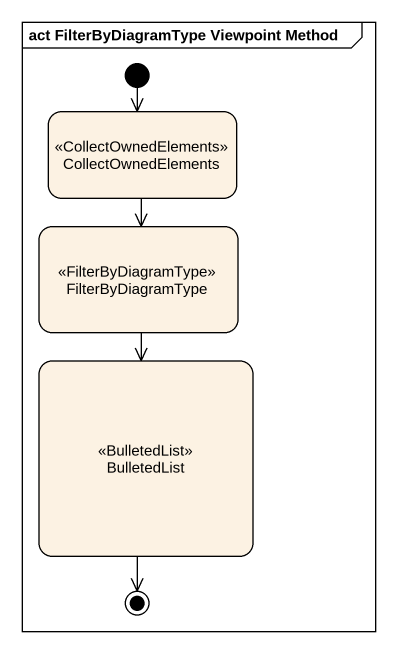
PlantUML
@startuml
mainframe act FilterByDiagramType Viewpoint Method
hide empty description
state CollectOwnedElements <<CollectOwnedElements>>
state FilterByDiagramType <<FilterByDiagramType>>
state BulletedList <<BulletedList>>
[*] --> CollectOwnedElements
CollectOwnedElements --> FilterByDiagramType
FilterByDiagramType --> BulletedList
BulletedList --> [*]
@enduml
